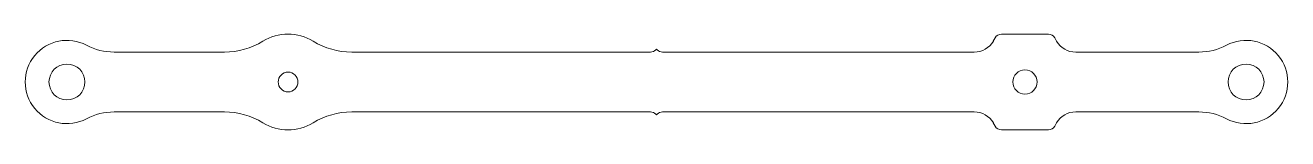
# Model space of a CAD drawing. Header units: millimetres. Extents: x -86 to 86, y -7 to 6.
import ezdxf

# ---------------------------------------------------------------- set-up
doc = ezdxf.new("R2010")
doc.units = ezdxf.units.MM

msp = doc.modelspace()

# ---------------------------------------------------------------- linework, layer by layer
at = {"color": 7, "linetype": 'Continuous', "lineweight": 15}
for p, q in [((45.96, 6), (45.7, 5.56)), ((53.18, 6.5), (46.82, 6.5)), ((54.3, 5.56), (54.04, 6)), ((-58.64, 4.06), (-73.59, 4.06)), ((-0.81, 4.06), (-41.36, 4.06)), ((0, 4.46), (-0.11, 4.35)), ((0.11, 4.35), (0, 4.46)), ((43.11, 4.06), (0.81, 4.06)), ((73.59, 4.06), (56.89, 4.06)), ((-73.59, -4.06), (-58.64, -4.06)), ((-41.36, -4.06), (-0.81, -4.06)), ((-0.11, -4.35), (0, -4.46)), ((0, -4.46), (0.11, -4.35)), ((0.81, -4.06), (43.11, -4.06)), ((56.89, -4.06), (73.59, -4.06)), ((45.7, -5.56), (45.96, -6)), ((46.82, -6.5), (53.18, -6.5)), ((54.04, -6), (54.3, -5.56))]:
    msp.add_line(p, q, dxfattribs=at)
for centre, radius in [((-80, 0), 2.44), ((80, 0), 2.44), ((-50, 0), 1.34), ((50, 0), 1.64)]:
    msp.add_circle(centre, radius, dxfattribs=at)
for centre, radius, start, end in [((-80, 0), 5.66, 61.9905, 298.0095), ((-58.64, 14.06), 10, 270, 301.5569), ((-50, 0), 6.5, 58.4431, 121.5569), ((-41.36, 14.06), 10, 238.4431, 270), ((43.11, 7.06), 3, 270, 330), ((46.82, 5.5), 1, 90, 150), ((53.18, 5.5), 1, 30, 90), ((56.89, 7.06), 3, 210, 270), ((80, 0), 5.66, 241.9905, 118.0095), ((-73.59, 12.06), 8, 241.9905, 270), ((-0.81, 5.06), 1, 270, 315), ((0.81, 5.06), 1, 225, 270), ((73.59, 12.06), 8, 270, 298.0095), ((-73.59, -12.06), 8, 90, 118.0095), ((-58.64, -14.06), 10, 58.4431, 90), ((-41.36, -14.06), 10, 90, 121.5569), ((-0.81, -5.06), 1, 45, 90), ((0.81, -5.06), 1, 90, 135), ((43.11, -7.06), 3, 30, 90), ((56.89, -7.06), 3, 90, 150), ((73.59, -12.06), 8, 61.9905, 90), ((-50, 0), 6.5, 238.4431, 301.5569), ((46.82, -5.5), 1, 210, 270), ((53.18, -5.5), 1, 270, 330)]:
    msp.add_arc(centre, radius, start, end, dxfattribs=at)

doc.saveas('drawing.dxf')
